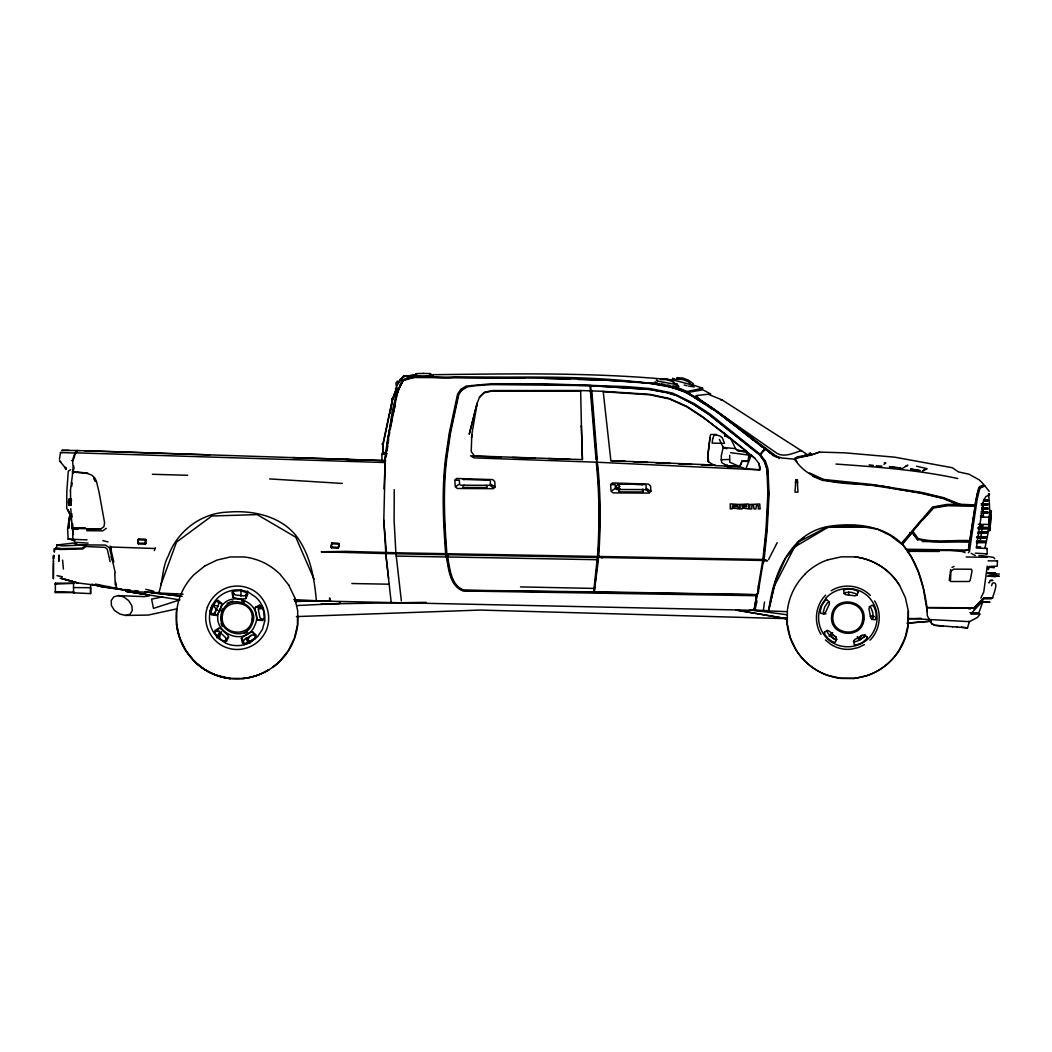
<?xml version="1.0" encoding="UTF-8"?>
<svg xmlns="http://www.w3.org/2000/svg" width="1052" height="1052" viewBox="0 0 1052 1052"><rect width="100%" height="100%" fill="white"/><g stroke="black" fill="none" stroke-linecap="round" stroke-linejoin="round"><path stroke-width="1.5" d="M383.178 453.123L383.178 444.273L392.606 398.892L396.17 389.319L397.156 389.03L393.422 398.826M54.388 548.671L54.375 552.116L54.441 548.671L60.148 549.473L82.727 548.973L85.988 546.501L105.174 547.395L107.265 549.17L110.144 561.702M74.403 592.552L55.335 592.578L55.335 591.618L74.416 592.421M55.375 584.728L55.388 583.137L74.455 583.308L55.388 584.097M55.901 547.79L55.887 549.052L55.953 547.79L61.621 548.631L81.924 548.184L86.501 544.87L105.555 545.094L109.553 547.921L115.233 572.669M70.313 500.765L69.208 500.989C69.353 496.176 66.789 504.986 69.958 504.434L69.958 505.394L68.748 503.947M73.561 582.243L73.508 592.828L90.59 593.604L90.603 587.687L73.535 587.581M894.068 488.588C861.128 479.436 816.326 492.283 794.615 459.198L781.689 457.975L773.601 455.424L765.527 449.138L759.978 454.74L764.936 448.717C729.089 423.864 696.306 386.005 649.886 383.099C584.794 377.642 519.425 378.062 454.148 377.181C437.422 379.377 419.248 373.447 403.205 380.167L397.327 390.7L397.538 393.146L397.84 391.515L396.236 387.951C396.657 381.915 412.279 366.359 397.84 383.48M183.087 594.183L158.668 592.986C162.863 582.479 162.1 566.831 168.386 555.745C177.486 530.958 201.34 512.889 227.903 512.114C254.321 509.786 284.974 516.966 299.728 540.925C311.155 558.836 314.482 580.204 316.415 600.955L768.723 610.647C772.983 575.733 789.013 533.943 827.674 526.552C855.052 522.081 888.73 525.316 906.482 549.249L968.405 550.091L977.15 493.927L979.53 487.641L983.304 485.814M977.216 538.019L986.289 537.835L986.289 536.836L977.229 536.533M981.069 513.271L987.697 513.074L987.71 512.074L981.082 511.785M55.335 592.578L55.388 583.137M69.971 502.435L68.748 502.093L68.761 501.054L68.735 504.947M69.826 503.947L70.931 504.171L71.01 502.435L69.905 502.764L69.958 505.394M69.8 502.093L69.813 499.437L70.918 498.766C73.088 501.962 68.472 502.462 70.786 502.317M70.892 504.171L70.878 505.394L69.669 504.947M90.59 593.604L90.63 584.688M240.974 596.142L241 589.62M394.25 489.588L394.105 520.385L395.868 552.773L445.653 553.681C448.77 566.581 448.533 585.136 462.893 590.974L756.572 595.708L758.176 592.131L763.068 562.873L766.579 529.945L768.486 493.861L767.487 470.717L764.804 461.565L759.899 454.845L709.193 414.449L693.439 404.06L677.343 395.71L666.902 392.527L649.82 389.385L589.948 385.597L491.915 384.585L474.662 385.742M581.401 426.099L580.651 390.529L492.402 390.555L484.367 392.264L479.554 396.946L477.121 403.521L469.218 434.252L477.135 403.074M581.361 425.876L582.427 459.606L470.546 455.832L474.005 457.883L597.444 462.249L759.833 469.876L759.018 463.577L754.692 458.159L751.286 455.253L748.787 455.174L745.697 452.123M625.256 461.341L610.857 460.671L603.19 391.318L580.651 390.529M610.857 460.671L715.439 465.102M619.93 489.509L618.786 490.35L618.773 491.876L642.825 491.994L642.838 490.442L641.694 489.588L616.248 489.496M787.185 624.231L787.198 618.129M848.675 595.3L848.688 592.039M867.571 675.502A61.174 61.174 0 0 0 890.584 661.116A61.41 61.41 0 0 0 908.27 624.809L908.323 611.107L905.404 597.733L899.539 585.346A60.792 60.792 0 0 0 855 556.889L841.376 556.837L828.056 559.782M908.27 624.809L908.336 611.12M976.69 542.635L985.75 542.451L985.75 541.412L976.703 541.162M975.283 553.115L987.092 553.891L987.118 548.486L976.335 548.039L983.594 500.173L986.04 496.373L989.432 495.268M978.307 533.43L987.381 533.206L987.381 532.207L978.321 531.944M978.347 528.801L987.368 528.617L987.368 527.578L978.36 527.328M984.37 509.207L987.723 508.997L987.723 507.958L984.37 507.735M981.306 505.131L987.736 504.934L987.749 503.895L981.266 503.645M984.409 501.068L987.762 500.818L987.762 499.818L984.409 499.542M989.958 510.299C989.104 511.719 991.826 512.732 991.313 510.825L989.893 530.51L988.157 531.063M216.344 675.187C190.149 665.771 173.199 637.696 176.591 610.147M297.571 615.907L297.506 625.085L294.31 638.393M138.496 543.963L137.851 539.781L138.627 538.966L145.557 539.189L146.294 540.07L145.452 544.173L138.496 543.963L137.733 543.108L138.627 538.966M137.851 539.781L145.005 540.07L145.452 544.173M221.722 603.598C221.262 607.767 219.184 612.317 216.396 615.459L211.61 614.92L210.808 613.697L212.399 606.491L216.738 600.508L218.211 600.363L221.722 603.598L218.566 602.586L216.317 600.547M758.321 591.237L758.466 585.464L762.713 560.466L767.579 560.742L764.12 559.467L767.171 529.945L769.078 493.677L767.907 468.574L765.396 461.092L760.346 454.661M983.37 517.4L983.147 502.462M477.121 403.521L471.783 434.66L471.23 451.545L474.741 456.252M53.415 558.625L53.613 555.443L53.468 558.625M329.486 601.047L329.618 597.904L330.552 601.047L316.415 600.955L324.739 601.139M384.019 488.851L385.216 462.538L383.967 460.605L84.541 450.743M758.466 585.464L758.176 592.131L756.717 594.682L463.853 590.435C448.928 585.293 449.309 566.186 446.285 553.273C443.865 521.529 442.248 489.377 446.298 457.699L449.848 433.503L458.199 394.566L461.42 390.134L466.628 386.939M729.693 455.292L729.812 462.249L739.714 466.615L741.844 461.249L747.906 460.763L742.317 461.105L739.714 466.615L728.365 466.417L721.593 462.578L721.225 456.213L723.171 447.376L719.344 439.328M400.194 384.23L402.942 380.167L407.597 377.786L413.673 376.655C501.37 379.443 590.724 371.514 677.343 387.793C709.955 402.337 736.9 427.217 765.567 448.099L765.527 448.98L776.271 457.16M795.404 482.921L795.891 479.528L794.983 492.112L797.968 492.126L797.206 479.528L797.64 482.934M988.38 569.487L989.169 566.489L997.23 566.147L997.48 560.9L988.091 560.861M69.208 500.989L69.813 499.437M474.334 385.663L466.812 387.044L461.867 390.095L458.83 394.263L450.427 433.292L446.89 457.475C442.813 489.377 444.483 521.753 446.876 553.72C449.98 566.305 449.664 584.807 463.958 590.211L594.235 591.895L598.088 556.048C600.508 524.028 599.903 491.876 596.642 459.948L590.685 385.637L544.476 384.651M762.713 560.466L598.562 557.455L598.68 556.455C600.784 525.711 600.81 494.808 597.615 464.142M759.978 454.74L765.567 448.099M70.3 503.211L69.195 502.987L68.893 504.763L68.919 499.319L69.984 498.766L68.919 499.319L68.748 502.093M990.997 515.27L990.011 529.182M991.602 585.714L992.352 583.229C999.768 580.415 993.035 594.998 992.654 597.746L992.128 597.746M471.585 437.671L471.783 434.66M69.905 502.764L69.695 501.054M593.683 591.75L597.352 557.455L598.562 557.455M331.84 542.871L331.485 547.829L338.139 548.263L339.27 544.2L338.507 543.266L331.84 542.871L330.709 546.895L331.485 547.829M330.709 546.895L338.665 547.448L339.27 544.2M987.368 576.115L994.863 576.101L995.021 573.919L999.4 574.011M69.695 499.437L69.669 503.947M773.378 455.674L764.936 448.717M53.468 560.887L53.389 561.807L53.665 555.443L53.56 556.403M988.433 528.025L989.84 511.482L991.234 511.969M989.893 530.51L990.129 527.67M69.379 520.806L69.892 514.836L67.617 528.262L68.117 539.137L72.483 539.571M598.404 559.743L594.235 591.895M386.176 456.463L386.676 453.543L382.915 453.123L382.889 443.983L392.606 398.892L390.318 413.199M56.795 545.015L56.637 546.501L56.847 545.015L73.508 543.016L77.874 545.212L86.501 544.87L62.633 545.896L56.795 545.015L59.214 545.396M765.409 541.136L766.579 529.945M865.06 634.856L864.087 636.894L860.247 639.945L855.631 641.667L853.382 641.404M982.739 525.211L980.267 540.623M70.366 490.732L73.232 469.126L72.575 460.355M71.76 486.103L72.154 482.986M987.263 566.107L983.751 592.039L980.806 598.101M988.288 569.487L988.564 567.449M949.233 580.402L950.692 569.527M763.581 562.754L763.883 560.506M982.213 508.681L982.91 503.579M763.344 610.725L764.528 602.033M72.286 460.868L75.008 452.781L76.796 450.519L61.739 450.361L69.037 450.348M710.784 393.987L702.841 389.819L686.969 392.633L687.127 391.528L702.67 388.227L692.597 384.808M827.069 630.345L827.503 632.568L830.541 636.434L834.617 639.182L836.853 639.458M387.123 450.48L387.767 445.877M388.201 442.813L388.635 439.749M389.293 435.147L389.727 432.083M382.783 444.023L381.955 444.01L382.81 444.023L383.585 453.714L382.06 453.267L386.452 453.543L385.69 453.951L384.993 460.789L385.755 460.829L381.981 460.855L381.902 454.451L385.874 453.951L389.03 431.754L397.064 392.475M386.097 452.952C386.689 431.688 397.051 409.978 396.196 389.319L395.407 388.951L397.156 389.03L396.906 387.623M968.405 550.091L975.138 505.539L946.905 505.289L933.203 507.458L902.024 543.687M69.563 502.764L70.786 501.475M709.995 437.777L707.93 455.687L708.627 461.683M757.019 600.929L754.981 610.292L754.1 610.357L756.572 595.708L754.1 610.357L786.712 611.646M758.071 591.763L754.1 610.357M76.664 450.519L77.782 450.532L75.823 453.07L60.477 452.531L59.451 459.159M390.345 428.914L391.896 420.971M393.75 411.437L394.987 405.086M869.057 527.223L828.121 527.223L794.615 546.935L773.943 586.792L768.657 610.647L775.916 579.915L785.699 558.033L799.494 541.464L826.109 527.539L855.592 525.619L877.552 529.222L890.163 535.415L903.155 545.238L910.979 556.455L918.238 571.657L923.301 588.292L927.272 611.777L927.009 607.517C924.156 587.818 919.395 567.896 907.837 551.327L939.173 551.445M255.412 607.359L254.992 609.424L256.833 618.313L258.003 620.062L262.79 620.601L264.157 617.721L263.894 612.198L262.001 607.057L259.581 604.966L255.412 607.359L258.726 607.07L261.356 605.571M796.088 459.251L794.76 458.501L794.615 459.237L794.76 458.501L809.672 455.411L819.561 452.084L845.151 452.847L894.779 457.186L952.218 467.706L958.464 471.914L968.984 474.202L979.386 479.949L984.067 484.775L979.754 486.576L978.57 488.457L974.849 504.921L960.134 504.263L943.736 497.727L921.736 492.415L870.99 484.38L823.65 479.449L809.58 472.992M758.545 592.026L758.4 591.237M214.91 614.289L216.094 608.766M741.844 461.249L748.13 461.433L749.524 454.99L746.184 451.61M984.817 548.105C989.445 530.497 990.866 512.048 988.486 493.98L989.222 493.98L988.486 493.98M396.565 397.446L397.209 394.579M908.139 624.546L905.075 637.88L899.092 650.228A60.937 60.937 0 0 1 854.29 678.356L840.653 678.277L827.372 675.226A61.003 61.003 0 0 1 804.491 660.669A61.279 61.279 0 0 1 787.172 624.204M154.302 550.617L155.394 547.776M232.992 597.168L232.019 592.421L232.913 591.277L240.237 590.527L247.194 592.855L247.812 594.183L245.839 598.588C241.763 599.43 236.779 598.864 232.992 597.168L233.741 593.907L233.163 590.922M759.833 469.876L760.07 467.246L758.65 463.353M258.726 607.07L258.227 609.069L259.923 617.366L261.172 618.997L264.183 619.312M160.627 585.477L176.486 542.122L211.82 516.006L257.161 514.599L295.77 537.217L314.022 579.152M264.775 620.825L262.487 629.267L257.701 636.539L250.928 641.983A27.799 27.799 0 0 1 225.733 643.193L218.5 638.38L213.083 631.581A28.167 28.167 0 0 1 211.912 606.268M957.188 626.992L967.498 627.886L969.405 621.64L977.466 617.445L980.162 614.013L970.996 614.131L971.377 613.211L981.845 602.099L989.945 602.283L984.133 602.112M73.732 459.014L75.494 452.82L385.216 462.538L383.783 520.753L386.426 552.484L385.834 553.589L388.648 578.587M77.874 545.212L72.746 539.597L72.983 528.42L100.808 528.946L103.911 526.697L104.595 522.818L99.072 492.257L96.389 481.106L94.456 477.503L91.524 475.017L87.263 473.439L73.522 472.098L72.457 471.388L73.311 469.06M727.392 464.997L727.682 468.153L731.403 467.995L728.734 466.128L736.479 466.154M210.4 611.843L213.424 605.124M392.541 398.826L391.896 398.524L392.58 398.826L396.196 389.319L397.156 389.03M728.589 466.536L740.043 466.759L745.802 469.008L751.286 455.253M858.695 638.998L861.733 635.303M972.469 612.843L978.886 612.79L982.87 601.626M768.578 559.519L777.204 542.635M246.142 638.327L247.43 641.273L249.889 643.245L248.035 639.051L250.915 635.277M397.432 392.067L403.232 380.469L407.703 378.155L413.712 376.997M221.144 611.843L222.353 608.924M245.839 598.588L245.813 595.248L247.641 591.079M228.56 636.933L226.588 641.339L223.379 641.062L218.829 638.012L215.397 633.738L214.818 630.556L218.987 628.162L221.012 628.872L227.653 635.013L228.56 636.933L226.009 639.103L224.747 641.891M641.694 489.588L645.928 489.64L646.217 485.537M293.613 639.734L288.287 650.701L279.635 661.313A60.635 60.635 0 0 1 272.692 667.218A60.635 60.635 0 0 0 279.622 661.3M460.474 485.182L490.153 485.34L490.429 481.224M446.85 557.087L448.902 553.681M910.006 534.692L922.025 519.478M397.367 381.034L395.868 383.322L396.459 386.215L399.694 380.153M414.186 375.919L416.513 373.631L414.107 375.919L419.787 375.985M244.038 644.021L243.42 641.023L244.564 639.366L251.915 635.171L253.94 635L256.175 637.078M214.424 632.436L217.054 630.898L218.987 628.162M339.02 603.532L340.48 601.612M902.642 544.239L910.979 533.877M901.511 543.266L932.545 507.051L946.287 504.513L957.885 504.145L959.24 504.999L960.134 504.263M241.408 638.354C244.235 635.277 248.574 632.765 252.677 631.923L256.188 635.158L254.965 638.156L250.678 641.536L243.669 643.811L242.381 643.061L241.408 638.354L243.42 641.023M70.563 469.744L68.301 471.151L66.841 491.205L66.723 508.445L69.59 513.573M403.389 380.14C390.082 402.364 390.713 430.728 385.716 455.766L384.874 462.643L384.769 460.644L383.967 460.605M825.662 595.103C815.432 605.255 813.446 622.14 821.007 634.395M870.004 640.181C880.235 630.043 882.207 613.171 874.646 600.916M843.967 593.552L845.926 592.447L850.831 592.237L855.565 593.591L857.222 595.116M872.055 619.641L872.989 617.563L872.792 612.645L871.082 608.043L869.425 606.491M922.946 519.635L933.676 508.011L947.536 505.696L975.138 506.065M479.554 397.38L484.065 392.817L492.402 390.989L580.651 390.963M911.308 533.495L911.729 531.983L913.386 531.996L918.133 538.519C934.807 542.99 952.652 539.834 969.786 540.61M221.63 631.713L219.395 633.791L219.592 638.511M808.699 455.095L810.553 453.386L811.46 453.675M216.765 637.814L220.131 634.724M220.249 632.725L217.882 634.856L219.079 637.867M210.545 613.355L213.53 613.71L215.081 612.382L218.592 604.624L218.566 602.586M402.469 378.733L400.694 380.167L400.102 379.64L404.297 376.366L416.671 374.999M400.115 379.64L404.323 376.366L413.449 375.064M828.976 636.131L830.725 634.711L832.645 634.856L836.419 637.275M832.658 632.673L830.291 634.593L830.396 635.671L835.051 639.721M204.759 566.015L194.094 574.576A61.187 61.187 0 0 0 176.697 611.028L176.697 624.756L179.76 638.091M716.557 434.476L710.928 434.45L710.231 435.673L707.746 455.687L707.891 461.526L714.702 465.628L728.734 466.128M779.282 458.567L766.119 448.547L765.527 449.138M611.935 490.653L615.407 488.417L619.93 488.43M106.265 528.328L102.82 530.839L86.724 530.695M809.093 454.451L810.553 453.386L811.434 454.674L809.159 453.373L810.553 453.386M73.522 472.098L72.299 472.979L73.587 472.979M766.119 448.547L764.896 449.243M456.147 486.234L459.632 484.104L459.277 480.212L455.74 480.238M883.93 464.366L885.797 463.077L884.324 462.775M968.392 552.681L969.471 551.458L977.163 499.266L979.557 489.456L980.635 487.799L984.948 485.971L989.235 491.389M464.156 485.196L462.998 485.971L462.998 487.444L487.01 487.576L487.023 486.103L485.879 485.314M864.797 636.434L859.51 639.629L858.445 639.406L857.354 636.552M797.298 542.306L804.03 537.835M255.215 637.999L250.626 641.023L247.43 641.273M249.482 642.325L255.544 638.38M819.561 452.084L811.697 454.832M922.38 470.994L927.167 468.745L916.542 466.194M923.235 470.546L925.668 469.153M973.679 608.884L984.041 598.825L991.378 598.812M65.474 468.837L66.407 468.364L65.684 467.325M137.733 543.108L146.202 543.332M70.576 498.766L69.471 499.319L69.274 501.949L69.485 504.763L70.55 505.289M385.874 453.951L386.676 453.543M204.719 565.976L217.054 560.058L230.322 556.968L243.985 556.942A60.503 60.503 0 0 1 280.2 574.392L288.748 585.109M831.198 590.724C843.362 583.124 860.234 585.07 870.254 595.353M864.455 644.6L858.077 647.637L851.173 649.176A31.218 31.218 0 0 1 830.87 644.389L825.399 639.971M386.452 453.543L385.611 453.951L385.137 460.789M951.994 567.383L954.059 566.423M905.496 466.26L907.85 465.194L902.432 468.429L899.854 468.35M227.1 603.361L232.926 600.968M244.393 633.33L247.299 632.134M801.519 450.532C793.931 452.886 784.818 457.62 777.139 453.438L700.934 400.352L695.937 395.605L708.141 394.237L721.843 399.773L808.067 454.99M983.462 486.287L984.948 485.971M720.975 400.102L721.843 399.773M245.813 595.248L243.893 595.905L235.503 594.985L233.741 593.907M258.003 620.062L261.172 618.997M68.643 502.764L70.076 502.396L69.826 501.462L69.853 502.435M179.826 599.903L153.46 608.358L151.619 599.14L162.705 596.813M907.403 550.327L950.035 550.498L962.58 551.511L968.3 549.828M125.661 615.433L130.093 614.158L132.276 610.528L131.829 605.571L128.646 600.6L123.807 596.957L118.324 595.603L113.748 596.878L111.262 600.495L111.38 605.452L114.418 610.423L119.954 614.079L125.661 615.433L148.187 615.078L177.025 608.806M71.944 523.383L72.286 527.828L85.186 527.775M700.356 388.806L702.67 388.227M854.263 678.448L867.584 675.516M381.902 454.451L383.901 454.017M802.834 456.41L795.785 457.949L797.363 456.844L810.145 454.714M170.634 595.143L176.973 593.815M258.766 609.082L263.526 608.095M829.423 601.744L827.464 602.849L824.715 606.938L823.4 611.712L823.834 613.934M149.371 595.813L144.518 596.629L118.324 595.603M108.882 586.503L104.253 587.213L92.024 584.399M983.436 601.56L980.951 601.731M391.226 602.586L385.69 553.589L321.228 551.787L346.161 551.366L395.868 552.773M990.734 580.415L992.957 580.428L990.077 580.441L989.406 582.703L988.499 582.703M931.27 621.18L907.008 623.165L931.165 621.167M611.514 484.696L615.091 484.525L615.407 488.417M430.465 375.761L432.674 375.617L430.294 373.578L423.325 373.407M88.026 450.861L85.777 451.045L94.509 451.071M102.715 586.003L77.769 582.966L60.161 578.311M907.771 618.944L920.881 618.26M257.53 607.412L262.435 607.175M296.651 605.558L339.112 603.532M381.981 460.855L382.744 460.815M721.054 459.763L729.154 459.461M72.391 529.13L78.072 529.222M296.414 616.59L480.146 610.068L787.08 618.655L782.267 617.932M416.434 373.631L423.404 373.407M881.931 466.089L876.211 465.812M69.09 501.909L70.379 501.909M432.674 375.617L426.52 375.788M429.558 374.736C510.088 373.815 590.974 372.106 671.215 379.785M60.477 452.531L62.16 452.505M426.678 375.853L414.843 375.958M295.231 601.402L328.04 600.876M321.018 604.019L426.021 602.323M86.764 529.182L100.913 528.985M295.191 601.363L306.658 601.192M930.086 550.275L907.363 550.512L906.482 549.249M87.053 539.886L68.117 539.137M109.198 587.187L104.253 587.213L139.798 591.987L159.575 592.723M969.444 541.359C952.218 540.439 934.242 543.858 917.515 539.189L911.729 531.983M969.628 542.135L922.209 541.504M966.249 556.995L987.289 557.297M590.685 385.637L649.86 389.503L667.152 392.712L676.686 395.591L692.847 403.955L708.68 414.383L759.57 454.885L764.331 461.526L766.684 468.534L767.21 475.649L767.868 493.677L765.987 529.932L762.897 559.467L598.68 556.455M795.549 480.08L797.534 480.093M641.72 484.525L642.825 484.525L618.813 483.841L645.363 484.604M983.699 499.805L987.762 499.818M983.686 500.805L987.762 500.818M982.147 503.869L987.749 503.895M982.134 504.907L987.736 504.934M981.818 507.945L987.723 507.958M69.787 504.947L69.195 502.987M981.818 508.971L987.723 508.997M981.687 512.048L987.71 512.074M981.621 513.047L987.697 513.074M980.411 517.111L989.288 517.15M978.321 524.356L988.775 524.396M978.123 527.539L987.368 527.578M978.123 528.577L987.368 528.617M987.381 532.207L978.071 532.167L978.058 533.167L987.381 533.206M986.289 536.836L976.979 536.796L976.966 537.796L986.289 537.835M976.44 541.385L985.75 541.412M976.427 542.411L985.75 542.451M145.005 540.07L146.294 540.07M75.008 540.281L72.023 540.268L73.614 540.268M986.105 548.486L987.118 548.486M996.77 560.887L997.48 560.9M993.548 567.501L994.311 567.58L989.156 567.265M854.277 678.461L840.627 678.395A60.792 60.792 0 0 1 796.114 649.952L790.223 637.551M980.411 515.704L983.226 515.717M979.885 525.592L982.699 525.606M992.654 597.746L984.12 597.93L974.06 607.846L927.009 607.517M991.51 598.036L983.488 598.154L973.613 608.03L927.049 607.74L927.299 615.736L931.941 623.967L935.031 625.348L952.573 626.755M660.459 378.878L666.508 378.944M976.414 546.882L980.819 546.948M268.917 669.743A60.635 60.635 0 0 1 243.236 678.501L229.56 678.356L216.304 675.147M524.619 378.194L414.041 377.51L403.416 380.469L400.562 384.532L397.84 391.515M660.577 379.548L666.587 379.64L672.241 381.442L675.686 384.414L677.712 384.348L675.66 383.559M446.876 553.72L597.47 556.455C599.679 525.066 599.522 493.519 596.26 462.209M597.352 557.455L385.834 553.589L383.796 520.122M395.999 553.773L396.249 556.074L446.232 556.968M447.442 556.981L597.194 559.703M988.722 573.182L995.718 573.432L990.721 573.195M993.141 573.393L995.652 573.432L994.811 573.393M351.855 583.518L389.332 584.215M594.893 591.75L756.717 594.682M520.477 586.911L594.064 588.423M994.784 576.101L999.242 576.194L994.495 575.983M79.755 450.611L93.299 451.032M152.422 474.281L187.677 475.28M543.95 378.431L570.223 379.22M578.429 379.47L604.703 380.272M535.35 458.172L512.508 457.462M548.329 458.567L569.434 459.198M476.385 456.305L501.015 457.094M94.378 451.071L209.742 454.898M292.758 457.581L384.769 460.644M113.8 561.939L110.184 546.225L110.841 547.001L154.789 548.513M77.401 450.532L79.886 450.611M489.588 480.304L463.038 479.383L464.182 479.607M985.961 553.852L987.092 553.891M102.872 586.28L99.664 586.161L125.07 590.106L95.443 584.07M987.565 573.498L995.994 573.866M990.589 576.272L995.56 576.47L988.525 576.22M987.512 573.064L990.787 573.195M989.459 573.669L995.021 573.919M724.683 465.536L727.774 465.681L727.682 468.153M633.251 461.71L647.664 462.38M655.764 462.748L670.387 463.445M678.514 463.827L691.519 464.432M701.276 464.892L712.322 465.405M745.802 469.008L759.505 469.652M978.86 555.561L980.569 555.653M994.64 576.43L995.481 576.47M293.797 599.614L316.599 600.745M603.19 391.318L649.834 394.342L669.374 398.498L686.943 406.414L703.104 417.052L755.06 458.383M603.19 391.752L649.794 394.789L669.335 398.932L686.903 406.848L703.065 417.499L724.828 433.542L724.762 436.488M952.468 626.755L957.267 626.992M822.743 613.658L826.017 613.842M870.228 616.301L873.502 616.485M907.889 618.405L969.405 621.64L968.576 621.482M329.197 600.968L330.552 601.047M269.641 478.923L342.295 483.433M871.227 616.314L874.462 616.511M331.945 543.752L338.902 544.186M609.595 380.482L649.847 383.283L676.607 388.162L685.68 391.594L715.505 410.477L764.936 448.533M676.87 377.642L682.827 378.076L688.416 380.167L693.215 383.664M676.607 378.825L682.577 379.259M835.985 464.063C876.763 466.943 917.738 469.876 957.78 478.528M676.62 379.049L682.577 379.522L688.166 381.613L691.401 384.808L693.005 384.927M345.687 459.343L357.207 460.303M76.125 542.359L88.105 543.108M961.239 627.229L967.498 627.886M943.144 626.045L935.162 625.348L932.085 623.967L930.441 621.706M72.457 471.388L87.921 473.216M968.419 608.753L970.26 608.95M900.302 467.864L889.334 466.68L895.344 467.627M730.522 452.702L748.853 455.069L748.13 461.433M152.711 592.789L155.972 593.183M151.304 592.592L156.183 593.183M152.803 592.815L182.154 596.366M127.003 589.646L130.251 590.04M135.129 590.645L138.377 591.04M144.887 591.829L180.668 596.182M744.343 451.86L737.57 450.545L735.558 448.678L723.171 447.376L726.774 448.757M869.162 464.866L873.384 465.431M749.852 609.726L787.027 614.789M124.938 590.106L126.016 590.264M920.066 470.389L910.572 469.021L919.619 470.836M981.266 555.574L993.443 557.363L994.758 558.77M148.661 594.932L126.069 591.342L124.991 589.449M672.78 385.926L679 386.386L677.041 385.755M126.24 591.342L148.792 594.932M179.498 599.837L126.161 591.342L125.267 589.449M213.293 605.229L218.172 606.005M649.886 382.718L666.284 385.466M782.412 617.932L787.238 618.76M675.2 379.272L672.544 378.339L673.753 379.009M787.33 618.8L735.664 609.989L787.185 618.786M895.646 488.799L921.184 493.309L941.579 498.161M657.539 383.046L654.923 381.85M737.242 449.98L745.776 451.532M667.126 384.927L669.94 385.44M675.686 384.414L657.434 381.087L656.303 380.153L657.553 380.416M56.966 575.668L62.292 576.693M661.603 383.862L664.312 384.414M688.402 386.045L694.149 386.965M92.142 584.399L104.372 587.213M684.194 385.045L686.969 385.716M145.715 589.304L153.881 591.29M102.807 540.61L107.961 541.925M667.297 386.163L685.352 391.896M691.401 384.808L672.307 379.667L673.517 380.193M217.054 630.898L219.013 631.489L225.246 637.223L226.009 639.103M666.429 378.944L670.782 380.259M725.525 465.536L728.365 466.417M910.651 533.022L909.848 532.72L910.282 533.351M969.944 612.645L971.377 613.211M687.127 391.528L677.567 387.715L667.77 385.716L681.486 390.055M943.144 498.53L959.24 504.999M957.885 504.145L943.118 498.096L921.039 492.901L870.03 485.038L822.44 480.37L812.657 476.227M241.644 600.994L244.537 602.217M396.144 388.661L396.828 388.951M598.088 556.048L602.257 557.902M962.58 551.511L965.052 552.629M68.893 504.763L69.984 505.276M490.705 484.222L494.23 486.353M724.618 435.607L730.785 438.776L735.558 448.678M971.127 553.313L975.27 555.522M646.493 488.496L650.018 490.771M686.667 392.698L715.242 410.806L736.242 426.625M213.53 613.71L216.396 615.459M688.271 393.474L690.875 395.144M694.793 397.643L698.699 400.141M763.568 559.138L766.066 560.755M701.316 401.851L705.248 404.468M709.166 407.085L711.796 408.833M671.36 380.403L670.479 379.811L671.058 380.285M490.153 485.34L493.007 487.641M775.008 456.081L769.775 452.347M645.928 489.64L648.795 492.02M726.919 419.735L730.64 422.496M773.825 455.161L760.307 445.009M736.86 427.112L743.369 432.083M741.226 430.557L743.711 432.53M746.21 434.489L748.695 436.462M751.194 438.421L753.679 440.393M759.912 445.312L762.411 447.271M724.46 433.319L747.17 451.768L737.57 450.545M216.357 636.223L219.723 638.972M759.978 454.109L709.745 413.83L693.952 403.442L672.465 393.067L649.86 388.53L626.334 386.623L544.436 383.756L491.955 383.704L466.154 386.084L460.723 389.358L457.581 394.158L449.217 433.24L445.68 457.515C441.616 489.39 443.247 521.739 445.653 553.681M672.202 380.706L674.503 382.612M72.286 527.828L73.127 534.521M246.339 637.591L248.035 639.051M396.236 387.951L397.327 390.7M213.056 605.913L217.79 610.436M60.845 461.867L59.477 460.75L66.223 468.955L65.697 469.508L65.25 467.653M185.639 650.412L194.199 661.129A60.503 60.503 0 0 0 230.427 678.593C248.706 680.368 267.182 673.767 280.319 660.945A61.187 61.187 0 0 0 297.716 624.507L297.69 610.765L294.626 597.418M912.242 532.575L917.804 540.228M214.003 632.568L215.581 635M796.482 461.065L797.245 462.328M93.615 478.239L95.364 481.54M288.721 585.07L294.652 597.457M179.734 638.064L185.665 650.438M116.943 588.226L115.26 584.636L114.773 573.379M111.039 557.021L113.09 561.492M69.682 513.639L68.025 509.865L69.629 513.573M252.677 631.923L253.94 635M221.078 623.52L222.274 626.453M794.76 458.501L795.338 460.026M115.641 582.269L116.404 585.307M790.236 637.565L787.304 624.178L787.369 610.489A61.424 61.424 0 0 1 805.056 574.182M295.06 599.43L295.691 602.402M385.545 552.589L385.69 553.589M686.824 391.607L686.969 392.633M589.948 385.597L596.05 459.685M396.249 556.074L401.364 600.955M73.693 465.76L74.048 469.021M110.841 547.001L111.052 549.039M62.594 560.111L63.396 568.987M71.799 513.757L72.062 517.019M72.588 523.541L72.983 528.42M72.207 528.42L70.8 508.721M591.803 390.936L597.273 459.737M767.487 470.717L768.157 484.643M219.579 638.577L219.368 631.134M581.401 425.652L582.427 459.606M70.523 490.732L70.589 505.433M642.825 489.035L642.825 491.994M804.912 574.129A61.279 61.279 0 0 1 827.977 559.73M855.013 556.903A60.792 60.792 0 0 1 899.539 585.372M246.931 643.666A27.786 27.786 0 0 1 244.143 644.56M264.67 620.746A27.786 27.786 0 0 0 255.86 597.247L248.666 592.342A27.707 27.707 0 0 0 231.624 590.461M211.82 606.373A27.799 27.799 0 0 1 231.453 590.632M209.927 611.764A28.062 28.062 0 0 1 212.373 604.913M193.515 660.459A61.042 61.042 0 0 1 176.473 623.889M295.217 599.403A61.042 61.042 0 0 1 296.046 602.336M268.891 669.73A60.635 60.635 0 0 1 243.222 678.487M58.649 558.204L58.794 561.387L59.043 555.062L58.649 558.204M732.218 508.037L732.205 508.852L730.219 508.852L730.246 503.895L739.227 504.447L739.214 506.775L738.254 507.393L739.201 508.879L732.218 508.037M737.228 505.696L737.228 506.762L732.218 506.748L732.744 505.157L737.228 505.696M742.239 505.71L742.239 506.788L746.736 506.801L746.223 505.21L742.239 505.71M740.108 504.447L740.095 508.892L742.225 508.892L742.225 508.077L748.827 508.918L748.327 503.961L740.108 504.447M749.721 504.487L749.708 508.918L751.838 508.931L751.851 505.749L753.482 505.236L753.982 508.944L755.888 508.944L756.427 505.249L758.308 505.775L758.282 508.958L760.162 508.971L759.715 504L749.721 504.487M53.389 562.807L53.363 578.876L53.455 562.807M69.84 514.836L68.788 528.262L69.892 514.836M867.216 637.131L866.138 639.419L861.851 642.851L856.722 644.745L854.224 644.481L853.764 641.076L854.829 639.524L862.706 635.119L864.612 634.974L867.216 637.131M820.271 610.883L820.744 613.369L824.137 613.566L825.57 612.356L829.37 604.111L829.344 602.231L826.99 599.732L824.781 600.981L821.743 605.558L820.271 610.883M712.677 438.671L712.178 443.116L724.512 443.352L722.224 437.566L719.581 435.857L714.426 434.607L712.677 438.671M950.942 571.078L950.416 581.519L969.076 581.506L970.181 580.336L972.074 570.789L971.338 569.237L953.717 569.132L950.942 571.078M824.413 632.081L824.913 634.553L828.318 638.866L832.868 641.917L835.367 642.22L836.603 639.051L835.919 637.275L829.278 631.134L827.477 630.569L824.413 632.081M876.224 617.511L875.185 619.799L871.845 619.194L870.701 617.708L868.939 608.819L869.425 606.978L872.279 605.137L874.107 606.846L876 611.988L876.224 617.511M207.389 607.333C201.708 623.257 210.716 642.325 226.824 647.716A31.205 31.205 0 0 0 240.776 649.281A31.586 31.586 0 0 0 263.947 634.606C274.664 618.221 266.261 593.88 247.601 587.792A31.902 31.902 0 0 0 226.745 587.831C217.83 591.185 210.689 598.391 207.389 607.333M219.71 609.805C208.769 631.936 245.248 648.597 254.65 625.716C265.656 603.598 229.126 586.885 219.71 609.805M222.419 611.041C213.161 629.753 244.011 643.785 251.967 624.48C261.238 605.794 230.375 591.684 222.419 611.041M252.072 619.299C250.573 638.551 219.605 635.132 222.366 615.999C224.063 597.023 254.531 600.429 252.072 619.299M862.666 619.312C861.075 638.59 830.094 634.895 833 615.788C834.867 596.826 865.296 600.455 862.666 619.312M863.955 619.47C862.219 640.366 828.555 636.381 831.711 615.644C833.697 595.011 866.848 598.956 863.955 619.47M619.72 486.353L617.8 488.207L615.893 486.34L617.853 484.459L619.72 486.353M858.34 592.197L856.749 595.195L854.974 595.813L845.992 594.735L844.414 593.736L843.546 590.435L845.755 589.186L851.213 588.988L856.512 590.488L858.34 592.197M826.346 597.694L821.257 605.334A29.666 29.666 0 0 0 827.937 639.274C839.496 649.912 858.629 649.097 869.32 637.617A29.614 29.614 0 0 0 867.703 596.05C856.17 585.399 837.024 586.227 826.346 597.694M495.15 486.839L493.414 488.68L457.357 488.47L455.266 486.866L454.819 480.014L456.7 478.463L492.717 479.607L494.729 481.54L495.15 486.839M650.938 491.258L649.189 493.099L613.171 492.888L611.08 491.284L610.594 484.472L612.488 482.96L648.492 484.104L650.557 485.998L650.938 491.258M73.206 460.5L72.364 460.316L73.206 460.5M806.016 455.069L804.648 455.174L807.002 456.252L806.016 455.069M77.769 582.966L61.345 578.258L77.769 582.966M194.173 661.103A60.503 60.503 0 0 0 230.401 678.566A60.503 60.503 0 0 1 194.186 661.116"/></g></svg>
